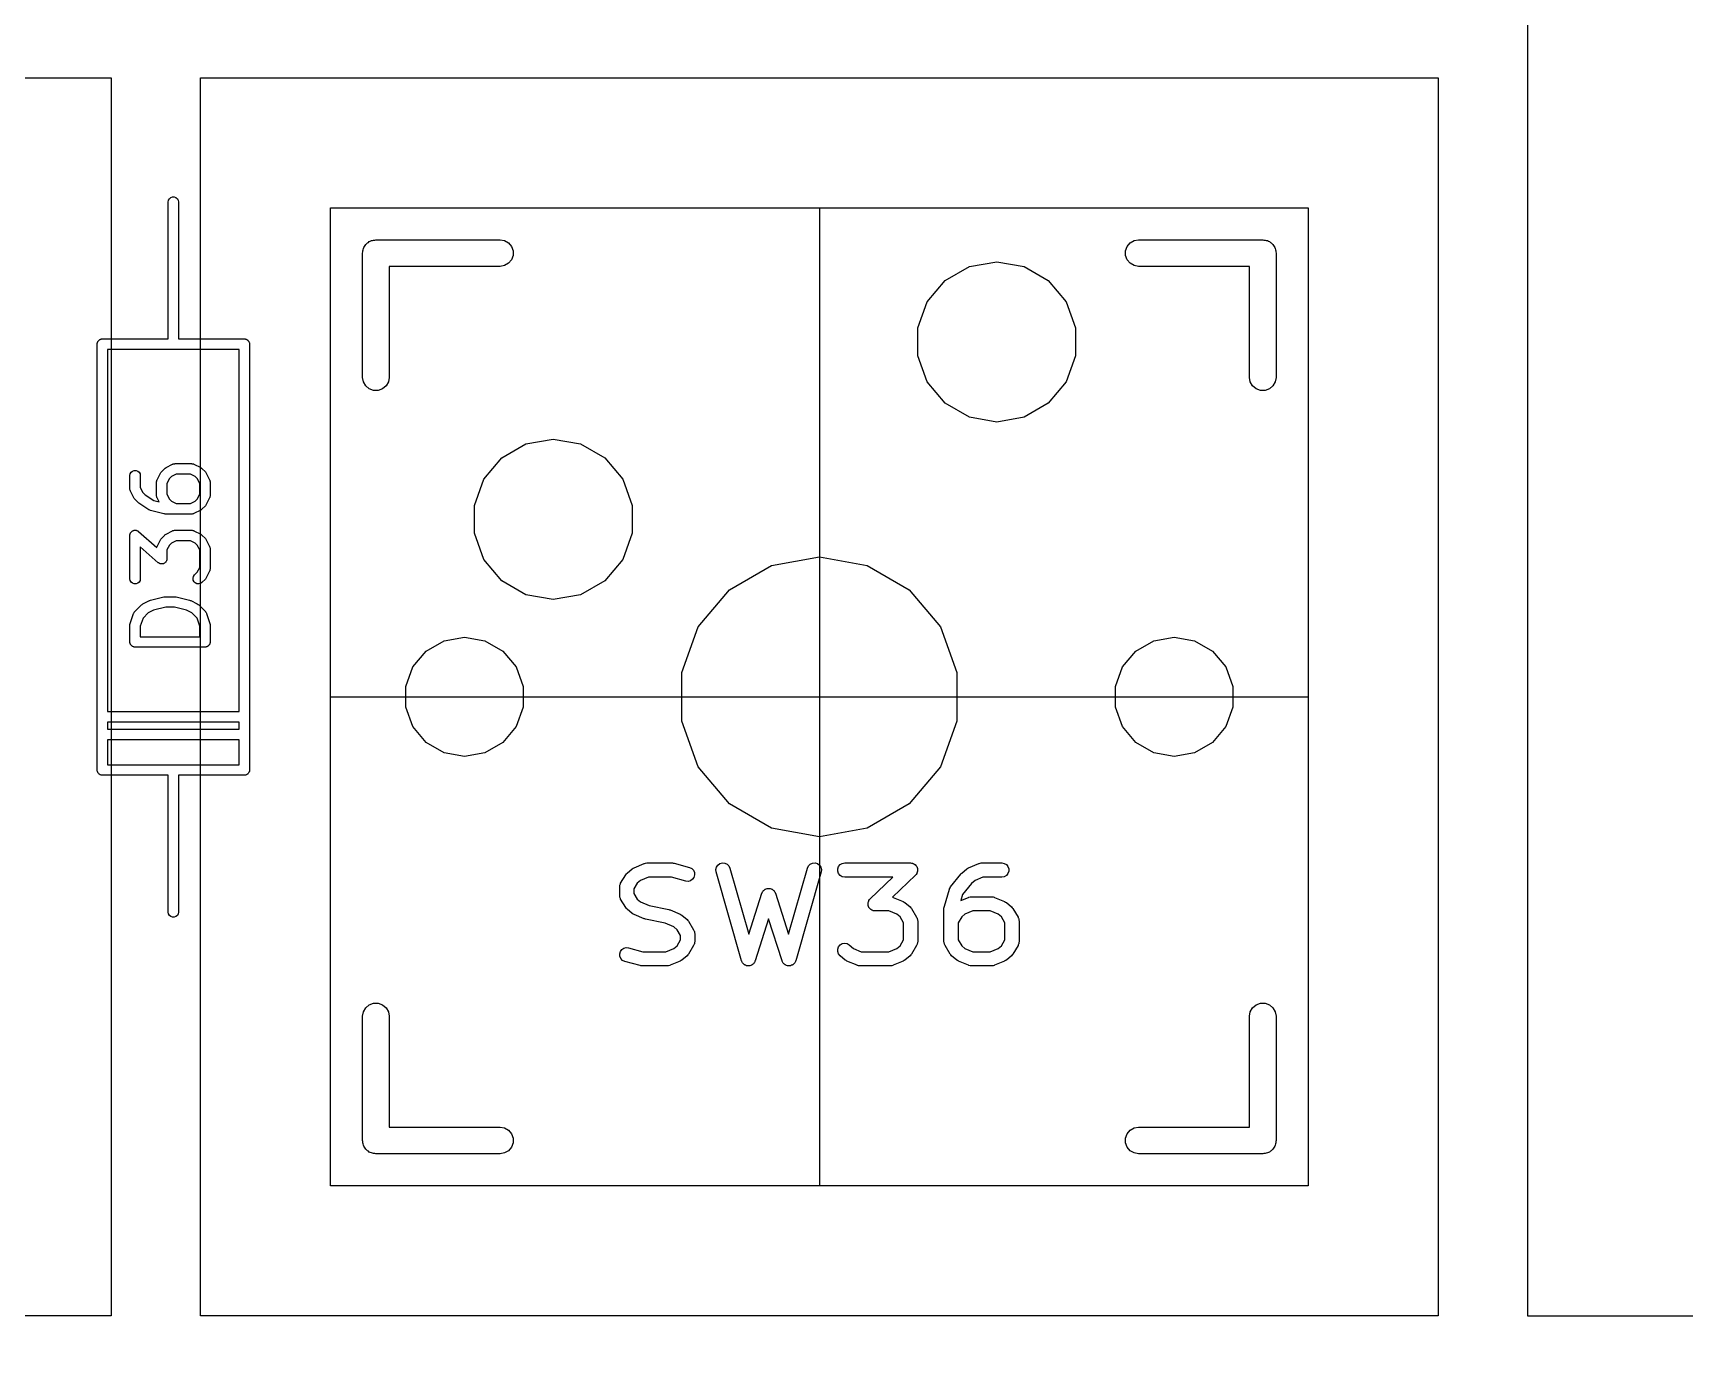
# Model space of a CAD drawing. Header units: millimetres. Extents: x 30 to 728, y -111 to 447.
# Drawn here: x 171.6 to 195.25, y 120.61 to 139.59 of the extents above; entities that cross this region are included whole.
import ezdxf

# ---------------------------------------------------------------- set-up
doc = ezdxf.new("R2010")
doc.units = ezdxf.units.MM
for name, color, linetype in [('BLACK', 7, 'Continuous'), ('プレート', 6, 'Continuous'), ('化粧板', 1, 'Continuous'), ('参照キーキャップ', 7, 'Continuous'), ('寸法', 21, 'Continuous')]:
    doc.layers.add(name, color=color, linetype=linetype)
doc.layers.add('補助線', color=4, linetype='Continuous', transparency=0.8)

# ---------------------------------------------------------------- blocks, each defined once
blk = doc.blocks.new('hhskb-F.SilkS')
at = {"layer": 'BLACK'}
for p, q in [((139.925, -90.92), (139.93, -90.8943)), ((139.925, -92.19), (139.925, -90.92)), ((139.93, -90.8943), (139.943, -90.8718)), ((139.943, -90.8718), (139.963, -90.855)), ((139.963, -90.855), (139.987, -90.8461)), ((139.987, -90.8461), (140.013, -90.8461)), ((140.013, -90.8461), (140.037, -90.855)), ((140.037, -90.855), (140.057, -90.8718)), ((140.057, -90.8718), (140.07, -90.8943)), ((140.07, -90.8943), (140.075, -90.92)), ((140.075, -90.92), (140.075, -92.19)), ((142.735, -91.5547), (142.746, -91.542)), ((142.746, -91.542), (142.754, -91.5275)), ((142.754, -91.5275), (142.767, -91.5168)), ((142.767, -91.5168), (142.778, -91.5041)), ((142.778, -91.5041), (142.792, -91.4957)), ((142.792, -91.4957), (142.805, -91.485)), ((142.805, -91.485), (142.82, -91.4793)), ((142.82, -91.4793), (142.835, -91.471)), ((142.835, -91.471), (142.851, -91.4681)), ((142.851, -91.4681), (142.867, -91.4624)), ((142.867, -91.4624), (142.884, -91.4624)), ((142.884, -91.4624), (142.9, -91.4595)), ((142.9, -91.4595), (144.678, -91.4595)), ((144.678, -91.4595), (144.743, -91.471)), ((144.743, -91.471), (144.8, -91.5041)), ((144.8, -91.5041), (144.843, -91.5547)), ((153.657, -91.5547), (153.7, -91.5041)), ((153.7, -91.5041), (153.757, -91.471)), ((153.757, -91.471), (153.822, -91.4595)), ((153.822, -91.4595), (155.6, -91.4595)), ((155.6, -91.4595), (155.616, -91.4624)), ((155.616, -91.4624), (155.633, -91.4624)), ((155.633, -91.4624), (155.649, -91.4681)), ((155.649, -91.4681), (155.665, -91.471)), ((155.665, -91.471), (155.68, -91.4793)), ((155.68, -91.4793), (155.695, -91.485)), ((155.695, -91.485), (155.708, -91.4957)), ((155.708, -91.4957), (155.722, -91.5041)), ((155.722, -91.5041), (155.733, -91.5168)), ((155.733, -91.5168), (155.746, -91.5275)), ((155.746, -91.5275), (155.754, -91.542)), ((155.754, -91.542), (155.765, -91.5547)), ((142.709, -91.65), (142.712, -91.6336)), ((142.709, -93.428), (142.709, -91.65)), ((142.712, -91.6169), (142.718, -91.6013)), ((142.712, -91.6336), (142.712, -91.6169)), ((142.718, -91.6013), (142.721, -91.5848)), ((142.721, -91.5848), (142.729, -91.5704)), ((142.729, -91.5704), (142.735, -91.5547)), ((144.843, -91.7452), (144.8, -91.7959)), ((144.843, -91.5547), (144.866, -91.6169)), ((144.866, -91.6831), (144.843, -91.7452)), ((144.866, -91.6169), (144.866, -91.6831)), ((151.398, -91.8418), (151.79, -91.7726)), ((151.79, -91.7726), (152.182, -91.8418)), ((153.634, -91.6169), (153.657, -91.5547)), ((153.634, -91.6831), (153.634, -91.6169)), ((153.657, -91.7452), (153.634, -91.6831)), ((153.7, -91.7959), (153.657, -91.7452)), ((155.765, -91.5547), (155.771, -91.5704)), ((155.771, -91.5704), (155.779, -91.5848)), ((155.779, -91.5848), (155.782, -91.6013)), ((155.782, -91.6013), (155.788, -91.6169)), ((155.788, -91.6169), (155.788, -91.6336)), ((155.788, -91.6336), (155.79, -91.65)), ((155.79, -91.65), (155.79, -93.428)), ((144.678, -91.8405), (143.09, -91.8405)), ((143.09, -91.8405), (143.09, -93.428)), ((144.743, -91.829), (144.678, -91.8405)), ((144.8, -91.7959), (144.743, -91.829)), ((151.052, -92.0411), (151.398, -91.8418)), ((152.182, -91.8418), (152.528, -92.0411)), ((153.757, -91.829), (153.7, -91.7959)), ((153.822, -91.8405), (153.757, -91.829)), ((155.409, -91.8405), (153.822, -91.8405)), ((155.409, -93.428), (155.409, -91.8405)), ((139.925, -92.877), (139.925, -92.19)), ((140.075, -92.19), (140.075, -92.877)), ((150.796, -92.3463), (151.052, -92.0411)), ((152.528, -92.0411), (152.784, -92.3463)), ((150.66, -92.7208), (150.796, -92.3463)), ((152.784, -92.3463), (152.92, -92.7208)), ((150.66, -93.1192), (150.66, -92.7208)), ((152.92, -92.7208), (152.92, -93.1192)), ((138.909, -92.952), (138.91, -92.9455)), ((138.909, -99.048), (138.909, -92.952)), ((138.91, -92.939), (138.912, -92.9328)), ((138.91, -92.9455), (138.91, -92.939)), ((138.912, -92.9328), (138.914, -92.9263)), ((138.914, -92.9263), (138.917, -92.9207)), ((138.917, -92.9207), (138.919, -92.9145)), ((138.919, -92.9145), (138.923, -92.9095)), ((138.923, -92.9095), (138.927, -92.9038)), ((138.927, -92.9038), (138.932, -92.8996)), ((138.932, -92.8996), (138.936, -92.8945)), ((138.936, -92.8945), (138.941, -92.8913)), ((138.941, -92.8913), (138.946, -92.887)), ((138.946, -92.887), (138.953, -92.8848)), ((138.953, -92.8848), (138.958, -92.8815)), ((138.958, -92.8815), (138.965, -92.8804)), ((138.965, -92.8804), (138.971, -92.8781)), ((138.971, -92.8781), (138.978, -92.8781)), ((138.978, -92.8781), (138.984, -92.877)), ((138.984, -92.877), (139.925, -92.877)), ((140.075, -92.877), (141.016, -92.877)), ((141.016, -92.877), (141.022, -92.8781)), ((141.022, -92.8781), (141.029, -92.8781)), ((141.029, -92.8781), (141.035, -92.8804)), ((141.035, -92.8804), (141.042, -92.8815)), ((141.042, -92.8815), (141.047, -92.8848)), ((141.047, -92.8848), (141.053, -92.887)), ((141.053, -92.887), (141.059, -92.8913)), ((141.059, -92.8913), (141.064, -92.8945)), ((141.064, -92.8945), (141.068, -92.8996)), ((141.068, -92.8996), (141.073, -92.9038)), ((141.073, -92.9038), (141.077, -92.9095)), ((141.077, -92.9095), (141.081, -92.9145)), ((141.081, -92.9145), (141.083, -92.9207)), ((141.083, -92.9207), (141.086, -92.9263)), ((141.086, -92.9263), (141.088, -92.9328)), ((141.088, -92.9328), (141.09, -92.939)), ((141.09, -92.939), (141.09, -92.9455)), ((141.09, -92.9455), (141.091, -92.952)), ((141.091, -92.952), (141.091, -99.048)), ((140, -93.027), (139.059, -93.027)), ((139.059, -93.027), (139.059, -98.211)), ((140.941, -93.027), (140, -93.027)), ((140.941, -98.211), (140.941, -93.027)), ((150.796, -93.4937), (150.66, -93.1192)), ((152.92, -93.1192), (152.784, -93.4937)), ((142.721, -93.4932), (142.709, -93.428)), ((143.09, -93.428), (143.079, -93.4932)), ((155.421, -93.4932), (155.409, -93.428)), ((155.79, -93.428), (155.779, -93.4932)), ((142.754, -93.5505), (142.721, -93.4932)), ((142.805, -93.593), (142.754, -93.5505)), ((142.867, -93.6156), (142.805, -93.593)), ((142.933, -93.6156), (142.867, -93.6156)), ((142.995, -93.593), (142.933, -93.6156)), ((143.046, -93.5505), (142.995, -93.593)), ((143.079, -93.4932), (143.046, -93.5505)), ((151.052, -93.7989), (150.796, -93.4937)), ((152.784, -93.4937), (152.528, -93.7989)), ((155.454, -93.5505), (155.421, -93.4932)), ((155.505, -93.593), (155.454, -93.5505)), ((155.567, -93.6156), (155.505, -93.593)), ((155.633, -93.6156), (155.567, -93.6156)), ((155.695, -93.593), (155.633, -93.6156)), ((155.746, -93.5505), (155.695, -93.593)), ((155.779, -93.4932), (155.746, -93.5505)), ((151.398, -93.9982), (151.052, -93.7989)), ((152.528, -93.7989), (152.182, -93.9982)), ((151.79, -94.0674), (151.398, -93.9982)), ((152.182, -93.9982), (151.79, -94.0674)), ((145.048, -94.3818), (145.44, -94.3126)), ((145.44, -94.3126), (145.832, -94.3818)), ((144.446, -94.8863), (144.702, -94.5811)), ((144.702, -94.5811), (145.048, -94.3818)), ((145.832, -94.3818), (146.178, -94.5811)), ((146.178, -94.5811), (146.434, -94.8863)), ((139.377, -94.8333), (139.382, -94.8077)), ((139.377, -95.0238), (139.377, -94.8333)), ((139.382, -94.8077), (139.395, -94.7851)), ((139.395, -94.7851), (139.415, -94.7684)), ((139.415, -94.7684), (139.439, -94.7595)), ((139.439, -94.7595), (139.465, -94.7595)), ((139.465, -94.7595), (139.49, -94.7684)), ((139.49, -94.7684), (139.51, -94.7851)), ((139.51, -94.7851), (139.523, -94.8077)), ((139.523, -94.8077), (139.527, -94.8333)), ((139.527, -94.8333), (139.527, -95.0061)), ((139.766, -94.895), (139.814, -94.7998)), ((139.814, -94.7998), (139.821, -94.7901)), ((139.821, -94.7901), (139.828, -94.7803)), ((139.828, -94.7803), (139.876, -94.7327)), ((139.876, -94.7327), (139.885, -94.7258)), ((139.885, -94.7258), (139.895, -94.7186)), ((139.895, -94.7186), (139.99, -94.671)), ((139.973, -94.8474), (139.943, -94.8778)), ((140.042, -94.8131), (139.973, -94.8474)), ((139.99, -94.671), (139.994, -94.6698)), ((139.994, -94.6698), (139.998, -94.6676)), ((139.998, -94.6676), (140.007, -94.6661)), ((140.007, -94.6661), (140.015, -94.6636)), ((140.015, -94.6636), (140.02, -94.6638)), ((140.02, -94.6638), (140.024, -94.6631)), ((140.024, -94.6631), (140.262, -94.6631)), ((140.244, -94.8131), (140.042, -94.8131)), ((140.313, -94.8474), (140.244, -94.8131)), ((140.262, -94.6631), (140.266, -94.6638)), ((140.266, -94.6638), (140.27, -94.6636)), ((140.27, -94.6636), (140.279, -94.6661)), ((140.279, -94.6661), (140.288, -94.6676)), ((140.288, -94.6676), (140.291, -94.6698)), ((140.291, -94.6698), (140.295, -94.671)), ((140.295, -94.671), (140.391, -94.7186)), ((140.343, -94.8778), (140.313, -94.8474)), ((140.391, -94.7186), (140.4, -94.7258)), ((140.4, -94.7258), (140.41, -94.7327)), ((140.41, -94.7327), (140.458, -94.7803)), ((140.458, -94.7803), (140.465, -94.7901)), ((140.465, -94.7901), (140.472, -94.7998)), ((140.472, -94.7998), (140.519, -94.895)), ((139.378, -95.0281), (139.377, -95.0238)), ((139.378, -95.0324), (139.378, -95.0281)), ((139.38, -95.0408), (139.378, -95.0324)), ((139.382, -95.0495), (139.38, -95.0408)), ((139.384, -95.0532), (139.382, -95.0495)), ((139.385, -95.0574), (139.384, -95.0532)), ((139.433, -95.1526), (139.385, -95.0574)), ((139.527, -95.0061), (139.562, -95.0746)), ((139.562, -95.0746), (139.595, -95.1084)), ((139.758, -94.9286), (139.759, -94.9243)), ((139.758, -95.119), (139.758, -94.9286)), ((139.759, -94.92), (139.761, -94.9116)), ((139.759, -94.9243), (139.759, -94.92)), ((139.761, -94.9116), (139.763, -94.9029)), ((139.763, -94.9029), (139.765, -94.8992)), ((139.765, -94.8992), (139.766, -94.895)), ((139.943, -94.8778), (139.908, -94.9463)), ((139.908, -94.9463), (139.908, -95.1013)), ((140.377, -94.9463), (140.343, -94.8778)), ((140.377, -95.1013), (140.377, -94.9463)), ((140.519, -94.895), (140.521, -94.8992)), ((140.521, -94.8992), (140.523, -94.9029)), ((140.523, -94.9029), (140.524, -94.9116)), ((140.524, -94.9116), (140.527, -94.92)), ((140.527, -94.92), (140.527, -94.9243)), ((140.527, -94.9243), (140.527, -94.9286)), ((140.527, -94.9286), (140.527, -95.119)), ((144.31, -95.2608), (144.446, -94.8863)), ((146.434, -94.8863), (146.57, -95.2608)), ((139.44, -95.1622), (139.433, -95.1526)), ((139.447, -95.1721), (139.44, -95.1622)), ((139.495, -95.2197), (139.447, -95.1721)), ((139.501, -95.224), (139.495, -95.2197)), ((139.506, -95.2291), (139.501, -95.224)), ((139.649, -95.3243), (139.506, -95.2291)), ((139.595, -95.1084), (139.721, -95.1923)), ((139.661, -95.3295), (139.649, -95.3243)), ((139.721, -95.1923), (139.795, -95.2108)), ((139.759, -95.1233), (139.758, -95.119)), ((139.759, -95.1276), (139.759, -95.1233)), ((139.761, -95.136), (139.759, -95.1276)), ((139.763, -95.1447), (139.761, -95.136)), ((139.765, -95.1484), (139.763, -95.1447)), ((139.766, -95.1526), (139.765, -95.1484)), ((139.795, -95.2108), (139.766, -95.1526)), ((139.908, -95.1013), (139.943, -95.1699)), ((139.943, -95.1699), (139.973, -95.2003)), ((139.973, -95.2003), (140.042, -95.2345)), ((140.042, -95.2345), (140.244, -95.2345)), ((140.244, -95.2345), (140.313, -95.2003)), ((140.313, -95.2003), (140.343, -95.1699)), ((140.343, -95.1699), (140.377, -95.1013)), ((140.4, -95.3218), (140.391, -95.329)), ((140.41, -95.3149), (140.4, -95.3218)), ((140.458, -95.2673), (140.41, -95.3149)), ((140.465, -95.2575), (140.458, -95.2673)), ((140.472, -95.2478), (140.465, -95.2575)), ((140.519, -95.1526), (140.472, -95.2478)), ((140.521, -95.1484), (140.519, -95.1526)), ((140.523, -95.1447), (140.521, -95.1484)), ((140.524, -95.136), (140.523, -95.1447)), ((140.527, -95.1276), (140.524, -95.136)), ((140.527, -95.119), (140.527, -95.1233)), ((140.527, -95.1233), (140.527, -95.1276)), ((144.31, -95.6592), (144.31, -95.2608)), ((146.57, -95.2608), (146.57, -95.6592)), ((139.672, -95.3347), (139.661, -95.3295)), ((139.863, -95.3823), (139.672, -95.3347)), ((139.872, -95.3829), (139.863, -95.3823)), ((139.881, -95.3845), (139.872, -95.3829)), ((140.262, -95.3845), (139.881, -95.3845)), ((140.266, -95.3838), (140.262, -95.3845)), ((140.27, -95.384), (140.266, -95.3838)), ((140.279, -95.3815), (140.27, -95.384)), ((140.288, -95.38), (140.279, -95.3815)), ((140.291, -95.3778), (140.288, -95.38)), ((140.295, -95.3766), (140.291, -95.3778)), ((140.391, -95.329), (140.295, -95.3766)), ((139.377, -95.6905), (139.379, -95.6833)), ((139.377, -96.3095), (139.377, -95.6905)), ((139.379, -95.6759), (139.381, -95.6705)), ((139.379, -95.6833), (139.379, -95.6759)), ((139.381, -95.6705), (139.382, -95.6648)), ((139.382, -95.6648), (139.386, -95.6585)), ((139.386, -95.6585), (139.388, -95.6516)), ((139.388, -95.6516), (139.392, -95.6473)), ((139.392, -95.6473), (139.395, -95.6423)), ((139.395, -95.6423), (139.401, -95.6376)), ((139.401, -95.6376), (139.405, -95.632)), ((139.405, -95.632), (139.41, -95.6292)), ((139.41, -95.6292), (139.415, -95.6255)), ((139.415, -95.6255), (139.422, -95.623)), ((139.422, -95.623), (139.428, -95.6195)), ((139.428, -95.6195), (139.434, -95.6186)), ((139.434, -95.6186), (139.439, -95.6166)), ((139.439, -95.6166), (139.447, -95.6166)), ((139.447, -95.6166), (139.454, -95.6155)), ((139.454, -95.6155), (139.46, -95.6166)), ((139.46, -95.6166), (139.465, -95.6166)), ((139.465, -95.6166), (139.472, -95.6191)), ((139.472, -95.6191), (139.479, -95.6205)), ((139.479, -95.6205), (139.484, -95.6235)), ((139.484, -95.6235), (139.49, -95.6255)), ((139.49, -95.6255), (139.495, -95.6302)), ((139.495, -95.6302), (139.502, -95.634)), ((139.502, -95.634), (139.762, -95.8615)), ((139.766, -95.8474), (139.814, -95.7522)), ((139.814, -95.7522), (139.821, -95.7425)), ((139.821, -95.7425), (139.828, -95.7327)), ((139.828, -95.7327), (139.876, -95.6851)), ((139.876, -95.6851), (139.885, -95.6782)), ((139.885, -95.6782), (139.895, -95.671)), ((139.895, -95.671), (139.99, -95.6234)), ((139.973, -95.7997), (139.943, -95.8301)), ((140.042, -95.7655), (139.973, -95.7997)), ((139.99, -95.6234), (139.994, -95.6222)), ((139.994, -95.6222), (139.998, -95.62)), ((139.998, -95.62), (140.007, -95.6185)), ((140.007, -95.6185), (140.015, -95.616)), ((140.015, -95.616), (140.02, -95.6162)), ((140.02, -95.6162), (140.024, -95.6155)), ((140.024, -95.6155), (140.262, -95.6155)), ((140.244, -95.7655), (140.042, -95.7655)), ((140.313, -95.7997), (140.244, -95.7655)), ((140.262, -95.6155), (140.266, -95.6162)), ((140.266, -95.6162), (140.27, -95.616)), ((140.27, -95.616), (140.279, -95.6185)), ((140.279, -95.6185), (140.288, -95.62)), ((140.288, -95.62), (140.291, -95.6222)), ((140.291, -95.6222), (140.295, -95.6234)), ((140.295, -95.6234), (140.391, -95.671)), ((140.343, -95.8301), (140.313, -95.7997)), ((140.391, -95.671), (140.4, -95.6782)), ((140.4, -95.6782), (140.41, -95.6851)), ((140.41, -95.6851), (140.458, -95.7327)), ((140.458, -95.7327), (140.465, -95.7425)), ((140.465, -95.7425), (140.472, -95.7522)), ((140.472, -95.7522), (140.519, -95.8474)), ((144.446, -96.0337), (144.31, -95.6592)), ((146.57, -95.6592), (146.434, -96.0337)), ((139.784, -96.0803), (139.527, -95.8558)), ((139.527, -95.8558), (139.527, -96.3095)), ((139.762, -95.8615), (139.763, -95.8553)), ((139.763, -95.8553), (139.765, -95.8516)), ((139.765, -95.8516), (139.766, -95.8474)), ((139.908, -96.0238), (139.907, -96.031)), ((139.907, -96.031), (139.907, -96.0384)), ((139.943, -95.8301), (139.908, -95.8987)), ((139.908, -95.8987), (139.908, -96.0238)), ((140.377, -95.8987), (140.343, -95.8301)), ((140.377, -96.149), (140.377, -95.8987)), ((140.519, -95.8474), (140.521, -95.8516)), ((140.521, -95.8516), (140.523, -95.8553)), ((140.523, -95.8553), (140.524, -95.864)), ((140.524, -95.864), (140.527, -95.8724)), ((140.527, -95.8724), (140.527, -95.8767)), ((140.527, -95.8767), (140.527, -95.881)), ((140.527, -95.881), (140.527, -96.1667)), ((144.702, -96.3389), (144.446, -96.0337)), ((146.434, -96.0337), (146.178, -96.3389)), ((148.565, -96.1192), (149.25, -95.9985)), ((149.25, -95.9985), (149.935, -96.1192)), ((139.79, -96.084), (139.784, -96.0803)), ((139.796, -96.0888), (139.79, -96.084)), ((139.801, -96.0907), (139.796, -96.0888)), ((139.806, -96.0937), (139.801, -96.0907)), ((139.813, -96.0952), (139.806, -96.0937)), ((139.82, -96.0977), (139.813, -96.0952)), ((139.826, -96.0977), (139.82, -96.0977)), ((139.832, -96.0988), (139.826, -96.0977)), ((139.839, -96.0977), (139.832, -96.0988)), ((139.846, -96.0977), (139.839, -96.0977)), ((139.852, -96.0957), (139.846, -96.0977)), ((139.858, -96.0948), (139.852, -96.0957)), ((139.864, -96.0913), (139.858, -96.0948)), ((139.871, -96.0888), (139.864, -96.0913)), ((139.875, -96.085), (139.871, -96.0888)), ((139.88, -96.0823), (139.875, -96.085)), ((139.885, -96.0767), (139.88, -96.0823)), ((139.891, -96.072), (139.885, -96.0767)), ((139.894, -96.067), (139.891, -96.072)), ((139.897, -96.0626), (139.894, -96.067)), ((139.9, -96.0558), (139.897, -96.0626)), ((139.904, -96.0495), (139.9, -96.0558)), ((139.905, -96.0438), (139.904, -96.0495)), ((139.907, -96.0384), (139.905, -96.0438)), ((140.289, -96.2778), (140.304, -96.2565)), ((140.304, -96.2565), (140.343, -96.2175)), ((140.343, -96.2175), (140.377, -96.149)), ((140.519, -96.2002), (140.472, -96.2954)), ((140.521, -96.1961), (140.519, -96.2002)), ((140.523, -96.1923), (140.521, -96.1961)), ((140.524, -96.1837), (140.523, -96.1923)), ((140.527, -96.1752), (140.524, -96.1837)), ((140.527, -96.1667), (140.527, -96.1709)), ((140.527, -96.1709), (140.527, -96.1752)), ((147.963, -96.4667), (148.565, -96.1192)), ((149.935, -96.1192), (150.537, -96.4667)), ((139.382, -96.3352), (139.377, -96.3095)), ((139.395, -96.3577), (139.382, -96.3352)), ((139.415, -96.3745), (139.395, -96.3577)), ((139.439, -96.3834), (139.415, -96.3745)), ((139.465, -96.3834), (139.439, -96.3834)), ((139.49, -96.3745), (139.465, -96.3834)), ((139.51, -96.3577), (139.49, -96.3745)), ((139.523, -96.3352), (139.51, -96.3577)), ((139.527, -96.3095), (139.523, -96.3352)), ((140.282, -96.303), (140.289, -96.2778)), ((140.285, -96.3289), (140.282, -96.303)), ((140.296, -96.3525), (140.285, -96.3289)), ((140.314, -96.371), (140.296, -96.3525)), ((140.338, -96.382), (140.314, -96.371)), ((140.364, -96.3842), (140.338, -96.382)), ((140.389, -96.3775), (140.364, -96.3842)), ((140.41, -96.3626), (140.389, -96.3775)), ((140.458, -96.3149), (140.41, -96.3626)), ((140.465, -96.3051), (140.458, -96.3149)), ((140.472, -96.2954), (140.465, -96.3051)), ((145.048, -96.5382), (144.702, -96.3389)), ((146.178, -96.3389), (145.832, -96.5382)), ((147.517, -96.9992), (147.963, -96.4667)), ((150.537, -96.4667), (150.983, -96.9992)), ((139.447, -96.7803), (139.542, -96.6851)), ((139.542, -96.6851), (139.552, -96.6782)), ((139.552, -96.6782), (139.562, -96.671)), ((139.562, -96.671), (139.657, -96.6234)), ((139.657, -96.6234), (139.665, -96.6211)), ((139.665, -96.6211), (139.672, -96.6177)), ((139.672, -96.6177), (139.863, -96.5701)), ((139.89, -96.7179), (139.717, -96.7612)), ((139.863, -96.5701), (139.872, -96.5694)), ((139.872, -96.5694), (139.881, -96.5679)), ((139.881, -96.5679), (140.024, -96.5679)), ((140.015, -96.7179), (139.89, -96.7179)), ((140.188, -96.7612), (140.015, -96.7179)), ((140.024, -96.5679), (140.033, -96.5694)), ((140.033, -96.5694), (140.042, -96.5701)), ((140.042, -96.5701), (140.232, -96.6177)), ((140.232, -96.6177), (140.24, -96.6211)), ((140.24, -96.6211), (140.248, -96.6234)), ((140.248, -96.6234), (140.343, -96.671)), ((140.343, -96.671), (140.353, -96.6782)), ((140.353, -96.6782), (140.363, -96.6851)), ((140.363, -96.6851), (140.458, -96.7803)), ((145.44, -96.6074), (145.048, -96.5382)), ((145.832, -96.5382), (145.44, -96.6074)), ((139.377, -96.9762), (139.379, -96.9643)), ((139.377, -97.2143), (139.377, -96.9762)), ((139.379, -96.9643), (139.381, -96.9525)), ((139.381, -96.9525), (139.429, -96.8096)), ((139.429, -96.8096), (139.431, -96.8058)), ((139.431, -96.8058), (139.432, -96.8016)), ((139.432, -96.8016), (139.437, -96.7944)), ((139.437, -96.7944), (139.441, -96.7867)), ((139.441, -96.7867), (139.444, -96.7838)), ((139.444, -96.7838), (139.447, -96.7803)), ((139.566, -96.8738), (139.527, -96.9884)), ((139.64, -96.7997), (139.566, -96.8738)), ((139.717, -96.7612), (139.64, -96.7997)), ((140.265, -96.7997), (140.188, -96.7612)), ((140.339, -96.8738), (140.265, -96.7997)), ((140.377, -96.9884), (140.339, -96.8738)), ((140.458, -96.7803), (140.46, -96.7838)), ((140.46, -96.7838), (140.464, -96.7867)), ((140.464, -96.7867), (140.468, -96.7944)), ((140.468, -96.7944), (140.473, -96.8016)), ((140.473, -96.8016), (140.474, -96.8058)), ((140.474, -96.8058), (140.476, -96.8096)), ((140.476, -96.8096), (140.524, -96.9525)), ((140.524, -96.9525), (140.525, -96.9643)), ((140.525, -96.9643), (140.527, -96.9762)), ((140.527, -96.9762), (140.527, -97.2143)), ((139.379, -97.2207), (139.377, -97.2143)), ((139.527, -96.9884), (139.527, -97.1393)), ((139.527, -97.1393), (140.377, -97.1393)), ((140.377, -97.1393), (140.377, -96.9884)), ((140.527, -97.2143), (140.526, -97.2207)), ((143.621, -97.3457), (143.878, -97.1974)), ((143.878, -97.1974), (144.17, -97.1458)), ((144.17, -97.1458), (144.462, -97.1974)), ((144.462, -97.1974), (144.719, -97.3457)), ((147.279, -97.6524), (147.517, -96.9992)), ((150.983, -96.9992), (151.221, -97.6524)), ((153.781, -97.3457), (154.038, -97.1974)), ((154.038, -97.1974), (154.33, -97.1458)), ((154.33, -97.1458), (154.622, -97.1974)), ((154.622, -97.1974), (154.879, -97.3457)), ((139.379, -97.2273), (139.379, -97.2207)), ((139.381, -97.2335), (139.379, -97.2273)), ((139.382, -97.2399), (139.381, -97.2335)), ((139.385, -97.2456), (139.382, -97.2399)), ((139.387, -97.2518), (139.385, -97.2456)), ((139.392, -97.2568), (139.387, -97.2518)), ((139.395, -97.2625), (139.392, -97.2568)), ((139.4, -97.2667), (139.395, -97.2625)), ((139.404, -97.2717), (139.4, -97.2667)), ((139.41, -97.275), (139.404, -97.2717)), ((139.415, -97.2792), (139.41, -97.275)), ((139.421, -97.2815), (139.415, -97.2792)), ((139.427, -97.2848), (139.421, -97.2815)), ((139.433, -97.2859), (139.427, -97.2848)), ((139.439, -97.2881), (139.433, -97.2859)), ((139.446, -97.2881), (139.439, -97.2881)), ((139.452, -97.2893), (139.446, -97.2881)), ((140.452, -97.2893), (139.452, -97.2893)), ((140.459, -97.2881), (140.452, -97.2893)), ((140.465, -97.2881), (140.459, -97.2881)), ((140.472, -97.2859), (140.465, -97.2881)), ((140.478, -97.2848), (140.472, -97.2859)), ((140.484, -97.2815), (140.478, -97.2848)), ((140.49, -97.2792), (140.484, -97.2815)), ((140.495, -97.275), (140.49, -97.2792)), ((140.501, -97.2717), (140.495, -97.275)), ((140.505, -97.2667), (140.501, -97.2717)), ((140.51, -97.2625), (140.505, -97.2667)), ((140.513, -97.2568), (140.51, -97.2625)), ((140.517, -97.2518), (140.513, -97.2568)), ((140.52, -97.2456), (140.517, -97.2518)), ((140.523, -97.2399), (140.52, -97.2456)), ((140.524, -97.2335), (140.523, -97.2399)), ((140.526, -97.2273), (140.524, -97.2335)), ((140.526, -97.2207), (140.526, -97.2273)), ((143.43, -97.5729), (143.621, -97.3457)), ((144.719, -97.3457), (144.91, -97.5729)), ((153.59, -97.5729), (153.781, -97.3457)), ((154.879, -97.3457), (155.07, -97.5729)), ((143.329, -97.8517), (143.43, -97.5729)), ((144.91, -97.5729), (145.011, -97.8517)), ((147.279, -98.3476), (147.279, -97.6524)), ((151.221, -97.6524), (151.221, -98.3476)), ((153.489, -97.8517), (153.59, -97.5729)), ((155.07, -97.5729), (155.171, -97.8517)), ((143.329, -98.1483), (143.329, -97.8517)), ((145.011, -97.8517), (145.011, -98.1483)), ((153.489, -98.1483), (153.489, -97.8517)), ((155.171, -97.8517), (155.171, -98.1483)), ((143.43, -98.4271), (143.329, -98.1483)), ((145.011, -98.1483), (144.91, -98.4271)), ((153.59, -98.4271), (153.489, -98.1483)), ((155.171, -98.1483), (155.07, -98.4271)), ((139.059, -98.211), (140.941, -98.211)), ((139.059, -98.361), (139.059, -98.465)), ((140.941, -98.361), (139.059, -98.361)), ((140.941, -98.465), (140.941, -98.361)), ((147.517, -99.0008), (147.279, -98.3476)), ((151.221, -98.3476), (150.983, -99.0008)), ((139.059, -98.465), (140.941, -98.465)), ((140.941, -98.615), (139.059, -98.615)), ((139.059, -98.615), (139.059, -98.973)), ((140.941, -98.973), (140.941, -98.615)), ((143.621, -98.6543), (143.43, -98.4271)), ((144.91, -98.4271), (144.719, -98.6543)), ((153.781, -98.6543), (153.59, -98.4271)), ((155.07, -98.4271), (154.879, -98.6543)), ((143.878, -98.8026), (143.621, -98.6543)), ((144.17, -98.8541), (143.878, -98.8026)), ((144.462, -98.8026), (144.17, -98.8541)), ((144.719, -98.6543), (144.462, -98.8026)), ((154.038, -98.8026), (153.781, -98.6543)), ((154.33, -98.8541), (154.038, -98.8026)), ((154.622, -98.8026), (154.33, -98.8541)), ((154.879, -98.6543), (154.622, -98.8026)), ((138.91, -99.0545), (138.909, -99.048)), ((138.91, -99.061), (138.91, -99.0545)), ((138.912, -99.0672), (138.91, -99.061)), ((138.914, -99.0737), (138.912, -99.0672)), ((138.917, -99.0793), (138.914, -99.0737)), ((138.919, -99.0855), (138.917, -99.0793)), ((138.923, -99.0905), (138.919, -99.0855)), ((138.927, -99.0962), (138.923, -99.0905)), ((138.932, -99.1004), (138.927, -99.0962)), ((138.936, -99.1055), (138.932, -99.1004)), ((138.941, -99.1087), (138.936, -99.1055)), ((138.946, -99.113), (138.941, -99.1087)), ((139.059, -98.973), (140, -98.973)), ((140, -98.973), (140.941, -98.973)), ((141.059, -99.1087), (141.053, -99.113)), ((141.064, -99.1055), (141.059, -99.1087)), ((141.068, -99.1004), (141.064, -99.1055)), ((141.073, -99.0962), (141.068, -99.1004)), ((141.077, -99.0905), (141.073, -99.0962)), ((141.081, -99.0855), (141.077, -99.0905)), ((141.083, -99.0793), (141.081, -99.0855)), ((141.086, -99.0737), (141.083, -99.0793)), ((141.088, -99.0672), (141.086, -99.0737)), ((141.09, -99.061), (141.088, -99.0672)), ((141.091, -99.048), (141.09, -99.0545)), ((141.09, -99.0545), (141.09, -99.061)), ((147.963, -99.5332), (147.517, -99.0008)), ((150.983, -99.0008), (150.537, -99.5332)), ((138.953, -99.1152), (138.946, -99.113)), ((138.958, -99.1185), (138.953, -99.1152)), ((138.965, -99.1196), (138.958, -99.1185)), ((138.971, -99.1219), (138.965, -99.1196)), ((138.978, -99.1219), (138.971, -99.1219)), ((138.984, -99.123), (138.978, -99.1219)), ((139.925, -99.123), (138.984, -99.123)), ((139.925, -99.81), (139.925, -99.123)), ((141.016, -99.123), (140.075, -99.123)), ((140.075, -99.123), (140.075, -99.81)), ((141.022, -99.1219), (141.016, -99.123)), ((141.029, -99.1219), (141.022, -99.1219)), ((141.035, -99.1196), (141.029, -99.1219)), ((141.042, -99.1185), (141.035, -99.1196)), ((141.047, -99.1152), (141.042, -99.1185)), ((141.053, -99.113), (141.047, -99.1152)), ((148.565, -99.8808), (147.963, -99.5332)), ((150.537, -99.5332), (149.935, -99.8808)), ((139.925, -101.08), (139.925, -99.81)), ((140.075, -99.81), (140.075, -101.08)), ((149.25, -100.002), (148.565, -99.8808)), ((149.935, -99.8808), (149.25, -100.002)), ((146.489, -100.535), (146.5, -100.522)), ((146.5, -100.522), (146.572, -100.462)), ((146.572, -100.462), (146.586, -100.454)), ((146.586, -100.454), (146.598, -100.446)), ((146.598, -100.446), (146.743, -100.386)), ((146.743, -100.386), (146.746, -100.385)), ((146.746, -100.385), (146.748, -100.384)), ((146.748, -100.384), (146.763, -100.381)), ((146.763, -100.381), (146.778, -100.378)), ((146.778, -100.378), (146.78, -100.378)), ((146.78, -100.378), (146.783, -100.378)), ((146.783, -100.378), (147.145, -100.378)), ((147.145, -100.378), (147.159, -100.38)), ((147.159, -100.38), (147.173, -100.382)), ((147.173, -100.382), (147.39, -100.442)), ((147.39, -100.442), (147.422, -100.457)), ((147.422, -100.457), (147.447, -100.482)), ((147.447, -100.482), (147.462, -100.515)), ((147.462, -100.515), (147.464, -100.55)), ((147.77, -100.472), (147.778, -100.438)), ((147.773, -100.507), (147.77, -100.472)), ((148.136, -101.777), (147.773, -100.507)), ((147.778, -100.438), (147.798, -100.409)), ((147.798, -100.409), (147.827, -100.388)), ((147.827, -100.388), (147.861, -100.378)), ((147.861, -100.378), (147.896, -100.381)), ((147.896, -100.381), (147.928, -100.395)), ((147.928, -100.395), (147.953, -100.42)), ((147.953, -100.42), (147.969, -100.452)), ((147.969, -100.452), (148.24, -101.399)), ((148.809, -101.399), (149.08, -100.452)), ((149.275, -100.507), (148.912, -101.777)), ((149.08, -100.452), (149.095, -100.42)), ((149.095, -100.42), (149.121, -100.395)), ((149.121, -100.395), (149.153, -100.381)), ((149.153, -100.381), (149.188, -100.378)), ((149.188, -100.378), (149.222, -100.388)), ((149.222, -100.388), (149.25, -100.409)), ((149.25, -100.409), (149.27, -100.438)), ((149.27, -100.438), (149.279, -100.472)), ((149.279, -100.472), (149.275, -100.507)), ((149.513, -100.462), (149.525, -100.429)), ((149.513, -100.497), (149.513, -100.462)), ((149.525, -100.53), (149.513, -100.497)), ((149.525, -100.429), (149.548, -100.402)), ((149.548, -100.557), (149.525, -100.53)), ((149.548, -100.402), (149.578, -100.384)), ((149.578, -100.384), (149.613, -100.378)), ((149.613, -100.378), (150.556, -100.378)), ((150.556, -100.378), (150.571, -100.38)), ((150.571, -100.38), (150.585, -100.382)), ((150.585, -100.382), (150.588, -100.383)), ((150.588, -100.383), (150.591, -100.384)), ((150.591, -100.384), (150.604, -100.391)), ((150.604, -100.391), (150.617, -100.398)), ((150.617, -100.398), (150.619, -100.4)), ((150.619, -100.4), (150.622, -100.402)), ((150.622, -100.402), (150.631, -100.413)), ((150.631, -100.413), (150.641, -100.423)), ((150.644, -100.53), (150.635, -100.541)), ((150.641, -100.423), (150.642, -100.426)), ((150.642, -100.426), (150.644, -100.429)), ((150.644, -100.429), (150.649, -100.442)), ((150.645, -100.527), (150.644, -100.53)), ((150.647, -100.525), (150.645, -100.527)), ((150.651, -100.511), (150.647, -100.525)), ((150.649, -100.442), (150.655, -100.456)), ((150.656, -100.497), (150.651, -100.511)), ((150.655, -100.456), (150.655, -100.459)), ((150.655, -100.459), (150.656, -100.462)), ((150.656, -100.462), (150.656, -100.476)), ((150.656, -100.476), (150.657, -100.491)), ((150.657, -100.491), (150.656, -100.494)), ((150.656, -100.494), (150.656, -100.497)), ((151.275, -100.537), (151.283, -100.53)), ((151.283, -100.53), (151.29, -100.522)), ((151.29, -100.522), (151.362, -100.462)), ((151.362, -100.462), (151.375, -100.454)), ((151.375, -100.454), (151.388, -100.446)), ((151.388, -100.446), (151.533, -100.386)), ((151.533, -100.386), (151.536, -100.385)), ((151.536, -100.385), (151.538, -100.384)), ((151.538, -100.384), (151.553, -100.381)), ((151.553, -100.381), (151.568, -100.378)), ((151.568, -100.378), (151.57, -100.378)), ((151.57, -100.378), (151.572, -100.378)), ((151.572, -100.378), (151.863, -100.378)), ((151.863, -100.378), (151.897, -100.384)), ((151.897, -100.384), (151.928, -100.402)), ((151.928, -100.402), (151.951, -100.429)), ((151.951, -100.53), (151.928, -100.557)), ((151.951, -100.429), (151.963, -100.462)), ((151.963, -100.497), (151.951, -100.53)), ((151.963, -100.462), (151.963, -100.497)), ((146.391, -100.721), (146.392, -100.712)), ((146.391, -100.842), (146.391, -100.721)), ((146.392, -100.712), (146.393, -100.702)), ((146.393, -100.702), (146.395, -100.695)), ((146.395, -100.695), (146.397, -100.687)), ((146.397, -100.687), (146.402, -100.678)), ((146.402, -100.678), (146.405, -100.669)), ((146.405, -100.669), (146.478, -100.548)), ((146.478, -100.548), (146.489, -100.535)), ((146.643, -100.668), (146.594, -100.75)), ((146.594, -100.75), (146.594, -100.814)), ((146.691, -100.628), (146.643, -100.668)), ((146.803, -100.581), (146.691, -100.628)), ((147.132, -100.581), (146.803, -100.581)), ((147.336, -100.638), (147.132, -100.581)), ((147.371, -100.641), (147.336, -100.638)), ((147.405, -100.632), (147.371, -100.641)), ((147.434, -100.612), (147.405, -100.632)), ((147.455, -100.584), (147.434, -100.612)), ((147.464, -100.55), (147.455, -100.584)), ((148.449, -100.774), (148.46, -100.766)), ((148.46, -100.766), (148.47, -100.756)), ((148.47, -100.756), (148.474, -100.755)), ((148.474, -100.755), (148.477, -100.752)), ((148.477, -100.752), (148.49, -100.748)), ((148.49, -100.748), (148.503, -100.743)), ((148.503, -100.743), (148.507, -100.743)), ((148.507, -100.743), (148.511, -100.742)), ((148.511, -100.742), (148.524, -100.742)), ((148.524, -100.742), (148.538, -100.742)), ((148.538, -100.742), (148.542, -100.743)), ((148.542, -100.743), (148.546, -100.743)), ((148.546, -100.743), (148.559, -100.748)), ((148.559, -100.748), (148.572, -100.752)), ((148.572, -100.752), (148.575, -100.755)), ((148.575, -100.755), (148.579, -100.756)), ((148.579, -100.756), (148.589, -100.766)), ((148.589, -100.766), (148.599, -100.774)), ((149.578, -100.575), (149.548, -100.557)), ((149.613, -100.581), (149.578, -100.575)), ((150.302, -100.581), (149.613, -100.581)), ((149.978, -100.89), (150.302, -100.581)), ((150.626, -100.553), (150.297, -100.867)), ((150.635, -100.541), (150.626, -100.553)), ((151.04, -100.995), (151.112, -100.753)), ((151.112, -100.753), (151.113, -100.751)), ((151.113, -100.749), (151.121, -100.735)), ((151.113, -100.751), (151.113, -100.749)), ((151.121, -100.735), (151.128, -100.721)), ((151.128, -100.721), (151.129, -100.72)), ((151.129, -100.72), (151.13, -100.718)), ((151.13, -100.718), (151.275, -100.537)), ((151.427, -100.672), (151.301, -100.83)), ((151.48, -100.628), (151.427, -100.672)), ((151.593, -100.581), (151.48, -100.628)), ((151.863, -100.581), (151.593, -100.581)), ((151.897, -100.575), (151.863, -100.581)), ((151.928, -100.557), (151.897, -100.575)), ((146.392, -100.852), (146.391, -100.842)), ((146.393, -100.862), (146.392, -100.852)), ((146.395, -100.869), (146.393, -100.862)), ((146.397, -100.877), (146.395, -100.869)), ((146.402, -100.886), (146.397, -100.877)), ((146.405, -100.895), (146.402, -100.886)), ((146.478, -101.016), (146.405, -100.895)), ((146.594, -100.814), (146.643, -100.896)), ((146.643, -100.896), (146.691, -100.936)), ((146.691, -100.936), (146.813, -100.987)), ((146.813, -100.987), (147.094, -101.045)), ((148.24, -101.399), (148.428, -100.811)), ((148.428, -100.811), (148.429, -100.808)), ((148.429, -100.808), (148.43, -100.804)), ((148.43, -100.804), (148.438, -100.792)), ((148.438, -100.792), (148.444, -100.78)), ((148.444, -100.78), (148.447, -100.777)), ((148.447, -100.777), (148.449, -100.774)), ((148.599, -100.774), (148.602, -100.777)), ((148.602, -100.777), (148.605, -100.78)), ((148.605, -100.78), (148.611, -100.792)), ((148.611, -100.792), (148.618, -100.804)), ((148.618, -100.804), (148.619, -100.808)), ((148.619, -100.808), (148.621, -100.811)), ((148.621, -100.811), (148.809, -101.399)), ((149.947, -100.952), (149.948, -100.949)), ((149.948, -100.966), (149.947, -100.952)), ((149.948, -100.946), (149.953, -100.932)), ((149.948, -100.949), (149.948, -100.946)), ((149.948, -100.981), (149.948, -100.966)), ((149.949, -100.984), (149.948, -100.981)), ((149.95, -100.987), (149.949, -100.984)), ((149.955, -101.001), (149.95, -100.987)), ((149.953, -100.932), (149.957, -100.918)), ((149.96, -101.014), (149.955, -101.001)), ((149.957, -100.918), (149.959, -100.916)), ((149.959, -100.916), (149.96, -100.913)), ((149.96, -100.913), (149.97, -100.901)), ((149.97, -100.901), (149.978, -100.89)), ((150.297, -100.867), (150.301, -100.868)), ((150.301, -100.868), (150.303, -100.869)), ((150.303, -100.869), (150.305, -100.87)), ((150.305, -100.87), (150.45, -100.93)), ((150.45, -100.93), (150.463, -100.938)), ((150.463, -100.938), (150.476, -100.946)), ((150.476, -100.946), (150.549, -101.006)), ((151.038, -101.009), (151.04, -100.995)), ((151.301, -100.83), (151.275, -100.917)), ((151.275, -100.917), (151.388, -100.87)), ((151.388, -100.87), (151.39, -100.869)), ((151.39, -100.869), (151.392, -100.868)), ((151.392, -100.868), (151.408, -100.865)), ((151.408, -100.865), (151.422, -100.862)), ((151.422, -100.862), (151.425, -100.862)), ((151.425, -100.862), (151.427, -100.862)), ((151.427, -100.862), (151.717, -100.862)), ((151.717, -100.862), (151.72, -100.862)), ((151.72, -100.862), (151.722, -100.862)), ((151.722, -100.862), (151.737, -100.865)), ((151.737, -100.865), (151.752, -100.868)), ((151.752, -100.868), (151.754, -100.869)), ((151.754, -100.869), (151.757, -100.87)), ((151.757, -100.87), (151.902, -100.93)), ((151.902, -100.93), (151.914, -100.938)), ((151.914, -100.938), (151.928, -100.946)), ((151.928, -100.946), (152, -101.006)), ((139.93, -101.106), (139.925, -101.08)), ((139.943, -101.128), (139.93, -101.106)), ((139.963, -101.145), (139.943, -101.128)), ((139.987, -101.154), (139.963, -101.145)), ((140.013, -101.154), (139.987, -101.154)), ((140.037, -101.145), (140.013, -101.154)), ((140.057, -101.128), (140.037, -101.145)), ((140.07, -101.106), (140.057, -101.128)), ((140.075, -101.08), (140.07, -101.106)), ((146.489, -101.028), (146.478, -101.016)), ((146.5, -101.041), (146.489, -101.028)), ((146.572, -101.102), (146.5, -101.041)), ((146.586, -101.109), (146.572, -101.102)), ((146.598, -101.118), (146.586, -101.109)), ((146.743, -101.178), (146.598, -101.118)), ((146.753, -101.18), (146.743, -101.178)), ((146.762, -101.184), (146.753, -101.18)), ((147.043, -101.242), (146.762, -101.184)), ((147.094, -101.045), (147.103, -101.049)), ((147.103, -101.049), (147.112, -101.051)), ((147.112, -101.051), (147.257, -101.111)), ((147.257, -101.111), (147.27, -101.12)), ((147.27, -101.12), (147.283, -101.127)), ((147.283, -101.127), (147.356, -101.188)), ((147.356, -101.188), (147.367, -101.201)), ((147.367, -101.201), (147.378, -101.213)), ((147.378, -101.213), (147.45, -101.334)), ((148.524, -101.176), (148.331, -101.78)), ((148.718, -101.78), (148.524, -101.176)), ((149.962, -101.017), (149.96, -101.014)), ((149.964, -101.02), (149.962, -101.017)), ((149.974, -101.03), (149.964, -101.02)), ((149.983, -101.041), (149.974, -101.03)), ((149.986, -101.043), (149.983, -101.041)), ((149.988, -101.045), (149.986, -101.043)), ((150.001, -101.052), (149.988, -101.045)), ((150.014, -101.059), (150.001, -101.052)), ((150.017, -101.059), (150.014, -101.059)), ((150.02, -101.061), (150.017, -101.059)), ((150.034, -101.062), (150.02, -101.061)), ((150.048, -101.065), (150.034, -101.062)), ((150.246, -101.065), (150.048, -101.065)), ((150.358, -101.112), (150.246, -101.065)), ((150.405, -101.151), (150.358, -101.112)), ((150.455, -101.233), (150.405, -101.151)), ((150.455, -101.479), (150.455, -101.233)), ((150.549, -101.006), (150.56, -101.019)), ((150.56, -101.019), (150.571, -101.032)), ((150.571, -101.032), (150.643, -101.153)), ((150.643, -101.153), (150.647, -101.162)), ((150.647, -101.162), (150.652, -101.17)), ((150.652, -101.17), (150.653, -101.178)), ((150.653, -101.178), (150.656, -101.186)), ((150.656, -101.186), (150.656, -101.196)), ((150.656, -101.196), (150.658, -101.205)), ((150.658, -101.205), (150.658, -101.508)), ((151.035, -101.024), (151.038, -101.009)), ((151.035, -101.508), (151.035, -101.024)), ((151.288, -101.151), (151.238, -101.233)), ((151.238, -101.233), (151.238, -101.479)), ((151.335, -101.112), (151.288, -101.151)), ((151.447, -101.065), (151.335, -101.112)), ((151.697, -101.065), (151.447, -101.065)), ((151.809, -101.112), (151.697, -101.065)), ((151.857, -101.151), (151.809, -101.112)), ((151.906, -101.233), (151.857, -101.151)), ((151.906, -101.479), (151.906, -101.233)), ((152, -101.006), (152.011, -101.019)), ((152.011, -101.019), (152.022, -101.032)), ((152.022, -101.032), (152.095, -101.153)), ((152.095, -101.153), (152.098, -101.162)), ((152.098, -101.162), (152.103, -101.17)), ((152.103, -101.17), (152.105, -101.178)), ((152.105, -101.178), (152.107, -101.186)), ((152.107, -101.186), (152.108, -101.196)), ((152.108, -101.196), (152.109, -101.205)), ((152.109, -101.205), (152.109, -101.508)), ((147.165, -101.293), (147.043, -101.242)), ((147.212, -101.333), (147.165, -101.293)), ((147.262, -101.415), (147.212, -101.333)), ((147.262, -101.479), (147.262, -101.415)), ((147.45, -101.334), (147.454, -101.343)), ((147.454, -101.343), (147.459, -101.352)), ((147.459, -101.352), (147.46, -101.36)), ((147.46, -101.36), (147.463, -101.367)), ((147.463, -101.367), (147.463, -101.377)), ((147.463, -101.377), (147.465, -101.387)), ((147.465, -101.387), (147.465, -101.508)), ((146.391, -101.679), (146.401, -101.645)), ((146.394, -101.714), (146.391, -101.679)), ((146.409, -101.747), (146.394, -101.714)), ((146.401, -101.645), (146.421, -101.617)), ((146.421, -101.617), (146.45, -101.597)), ((146.45, -101.597), (146.484, -101.588)), ((146.484, -101.588), (146.519, -101.591)), ((146.519, -101.591), (146.724, -101.648)), ((146.724, -101.648), (147.053, -101.648)), ((147.053, -101.648), (147.165, -101.601)), ((147.165, -101.601), (147.212, -101.562)), ((147.212, -101.562), (147.262, -101.479)), ((147.356, -101.707), (147.283, -101.767)), ((147.367, -101.694), (147.356, -101.707)), ((147.378, -101.681), (147.367, -101.694)), ((147.45, -101.56), (147.378, -101.681)), ((147.454, -101.551), (147.45, -101.56)), ((147.459, -101.542), (147.454, -101.551)), ((147.46, -101.534), (147.459, -101.542)), ((147.463, -101.527), (147.46, -101.534)), ((147.465, -101.508), (147.463, -101.517)), ((147.463, -101.517), (147.463, -101.527)), ((149.513, -101.611), (149.525, -101.578)), ((149.513, -101.647), (149.513, -101.611)), ((149.525, -101.68), (149.513, -101.647)), ((149.525, -101.578), (149.547, -101.551)), ((149.548, -101.707), (149.525, -101.68)), ((149.547, -101.551), (149.578, -101.533)), ((149.62, -101.767), (149.548, -101.707)), ((149.578, -101.533), (149.613, -101.527)), ((149.613, -101.527), (149.647, -101.533)), ((149.647, -101.533), (149.678, -101.551)), ((149.678, -101.551), (149.739, -101.601)), ((149.739, -101.601), (149.851, -101.648)), ((149.851, -101.648), (150.246, -101.648)), ((150.246, -101.648), (150.358, -101.601)), ((150.358, -101.601), (150.405, -101.562)), ((150.405, -101.562), (150.455, -101.479)), ((150.549, -101.707), (150.476, -101.767)), ((150.56, -101.694), (150.549, -101.707)), ((150.571, -101.681), (150.56, -101.694)), ((150.643, -101.56), (150.571, -101.681)), ((150.647, -101.551), (150.643, -101.56)), ((150.652, -101.542), (150.647, -101.551)), ((150.653, -101.534), (150.652, -101.542)), ((150.656, -101.527), (150.653, -101.534)), ((150.658, -101.508), (150.656, -101.517)), ((150.656, -101.517), (150.656, -101.527)), ((151.037, -101.517), (151.035, -101.508)), ((151.037, -101.527), (151.037, -101.517)), ((151.04, -101.534), (151.037, -101.527)), ((151.041, -101.542), (151.04, -101.534)), ((151.046, -101.551), (151.041, -101.542)), ((151.05, -101.56), (151.046, -101.551)), ((151.122, -101.681), (151.05, -101.56)), ((151.133, -101.694), (151.122, -101.681)), ((151.144, -101.707), (151.133, -101.694)), ((151.217, -101.767), (151.144, -101.707)), ((151.238, -101.479), (151.288, -101.562)), ((151.288, -101.562), (151.335, -101.601)), ((151.335, -101.601), (151.447, -101.648)), ((151.447, -101.648), (151.697, -101.648)), ((151.697, -101.648), (151.809, -101.601)), ((151.809, -101.601), (151.857, -101.562)), ((151.857, -101.562), (151.906, -101.479)), ((152, -101.707), (151.928, -101.767)), ((152.011, -101.694), (152, -101.707)), ((152.022, -101.681), (152.011, -101.694)), ((152.095, -101.56), (152.022, -101.681)), ((152.098, -101.551), (152.095, -101.56)), ((152.103, -101.542), (152.098, -101.551)), ((152.105, -101.534), (152.103, -101.542)), ((152.107, -101.527), (152.105, -101.534)), ((152.108, -101.517), (152.107, -101.527)), ((152.109, -101.508), (152.108, -101.517)), ((146.433, -101.772), (146.409, -101.747)), ((146.465, -101.787), (146.433, -101.772)), ((146.683, -101.847), (146.465, -101.787)), ((146.696, -101.849), (146.683, -101.847)), ((146.71, -101.851), (146.696, -101.849)), ((147.073, -101.851), (146.71, -101.851)), ((147.075, -101.851), (147.073, -101.851)), ((147.078, -101.851), (147.075, -101.851)), ((147.092, -101.848), (147.078, -101.851)), ((147.108, -101.845), (147.092, -101.848)), ((147.11, -101.844), (147.108, -101.845)), ((147.112, -101.843), (147.11, -101.844)), ((147.257, -101.783), (147.112, -101.843)), ((147.27, -101.775), (147.257, -101.783)), ((147.283, -101.767), (147.27, -101.775)), ((148.139, -101.783), (148.136, -101.777)), ((148.14, -101.788), (148.139, -101.783)), ((148.146, -101.798), (148.14, -101.788)), ((148.152, -101.809), (148.146, -101.798)), ((148.156, -101.813), (148.152, -101.809)), ((148.159, -101.818), (148.156, -101.813)), ((148.168, -101.825), (148.159, -101.818)), ((148.177, -101.834), (148.168, -101.825)), ((148.182, -101.836), (148.177, -101.834)), ((148.187, -101.839), (148.182, -101.836)), ((148.198, -101.843), (148.187, -101.839)), ((148.209, -101.848), (148.198, -101.843)), ((148.215, -101.848), (148.209, -101.848)), ((148.22, -101.85), (148.215, -101.848)), ((148.232, -101.85), (148.22, -101.85)), ((148.245, -101.851), (148.232, -101.85)), ((148.25, -101.849), (148.245, -101.851)), ((148.256, -101.849), (148.25, -101.849)), ((148.267, -101.844), (148.256, -101.849)), ((148.278, -101.841), (148.267, -101.844)), ((148.283, -101.838), (148.278, -101.841)), ((148.288, -101.835), (148.283, -101.838)), ((148.297, -101.827), (148.288, -101.835)), ((148.307, -101.82), (148.297, -101.827)), ((148.31, -101.816), (148.307, -101.82)), ((148.314, -101.812), (148.31, -101.816)), ((148.32, -101.801), (148.314, -101.812)), ((148.327, -101.791), (148.32, -101.801)), ((148.328, -101.785), (148.327, -101.791)), ((148.331, -101.78), (148.328, -101.785)), ((148.72, -101.785), (148.718, -101.78)), ((148.722, -101.791), (148.72, -101.785)), ((148.729, -101.801), (148.722, -101.791)), ((148.734, -101.812), (148.729, -101.801)), ((148.738, -101.816), (148.734, -101.812)), ((148.742, -101.82), (148.738, -101.816)), ((148.751, -101.827), (148.742, -101.82)), ((148.76, -101.835), (148.751, -101.827)), ((148.766, -101.838), (148.76, -101.835)), ((148.77, -101.841), (148.766, -101.838)), ((148.782, -101.844), (148.77, -101.841)), ((148.793, -101.849), (148.782, -101.844)), ((148.799, -101.849), (148.793, -101.849)), ((148.804, -101.851), (148.799, -101.849)), ((148.816, -101.85), (148.804, -101.851)), ((148.828, -101.85), (148.816, -101.85)), ((148.834, -101.848), (148.828, -101.85)), ((148.839, -101.848), (148.834, -101.848)), ((148.85, -101.843), (148.839, -101.848)), ((148.862, -101.839), (148.85, -101.843)), ((148.866, -101.836), (148.862, -101.839)), ((148.871, -101.834), (148.866, -101.836)), ((148.88, -101.825), (148.871, -101.834)), ((148.89, -101.818), (148.88, -101.825)), ((148.893, -101.813), (148.89, -101.818)), ((148.897, -101.809), (148.893, -101.813)), ((148.902, -101.798), (148.897, -101.809)), ((148.909, -101.788), (148.902, -101.798)), ((148.91, -101.783), (148.909, -101.788)), ((148.912, -101.777), (148.91, -101.783)), ((149.634, -101.775), (149.62, -101.767)), ((149.646, -101.783), (149.634, -101.775)), ((149.791, -101.843), (149.646, -101.783)), ((149.794, -101.844), (149.791, -101.843)), ((149.796, -101.845), (149.794, -101.844)), ((149.811, -101.848), (149.796, -101.845)), ((149.826, -101.851), (149.811, -101.848)), ((149.828, -101.851), (149.826, -101.851)), ((149.831, -101.851), (149.828, -101.851)), ((150.266, -101.851), (149.831, -101.851)), ((150.268, -101.851), (150.266, -101.851)), ((150.271, -101.851), (150.268, -101.851)), ((150.286, -101.848), (150.271, -101.851)), ((150.301, -101.845), (150.286, -101.848)), ((150.303, -101.844), (150.301, -101.845)), ((150.305, -101.843), (150.303, -101.844)), ((150.45, -101.783), (150.305, -101.843)), ((150.463, -101.775), (150.45, -101.783)), ((150.476, -101.767), (150.463, -101.775)), ((151.23, -101.775), (151.217, -101.767)), ((151.243, -101.783), (151.23, -101.775)), ((151.388, -101.843), (151.243, -101.783)), ((151.39, -101.844), (151.388, -101.843)), ((151.392, -101.845), (151.39, -101.844)), ((151.408, -101.848), (151.392, -101.845)), ((151.422, -101.851), (151.408, -101.848)), ((151.425, -101.851), (151.422, -101.851)), ((151.427, -101.851), (151.425, -101.851)), ((151.717, -101.851), (151.427, -101.851)), ((151.72, -101.851), (151.717, -101.851)), ((151.722, -101.851), (151.72, -101.851)), ((151.737, -101.848), (151.722, -101.851)), ((151.752, -101.845), (151.737, -101.848)), ((151.754, -101.844), (151.752, -101.845)), ((151.757, -101.843), (151.754, -101.844)), ((151.902, -101.783), (151.757, -101.843)), ((151.914, -101.775), (151.902, -101.783)), ((151.928, -101.767), (151.914, -101.775)), ((142.754, -102.45), (142.805, -102.407)), ((142.805, -102.407), (142.867, -102.384)), ((142.867, -102.384), (142.933, -102.384)), ((142.933, -102.384), (142.995, -102.407)), ((142.995, -102.407), (143.046, -102.45)), ((155.454, -102.45), (155.505, -102.407)), ((155.505, -102.407), (155.567, -102.384)), ((155.567, -102.384), (155.633, -102.384)), ((155.633, -102.384), (155.695, -102.407)), ((155.695, -102.407), (155.746, -102.45)), ((142.709, -102.572), (142.721, -102.507)), ((142.709, -104.35), (142.709, -102.572)), ((142.721, -102.507), (142.754, -102.45)), ((143.046, -102.45), (143.079, -102.507)), ((143.079, -102.507), (143.09, -102.572)), ((143.09, -102.572), (143.09, -104.159)), ((155.409, -102.572), (155.421, -102.507)), ((155.409, -104.159), (155.409, -102.572)), ((155.421, -102.507), (155.454, -102.45)), ((155.746, -102.45), (155.779, -102.507)), ((155.779, -102.507), (155.79, -102.572)), ((155.79, -102.572), (155.79, -104.35)), ((143.09, -104.159), (144.678, -104.159)), ((144.678, -104.159), (144.743, -104.171)), ((144.743, -104.171), (144.8, -104.204)), ((144.8, -104.204), (144.843, -104.255)), ((144.843, -104.255), (144.866, -104.317)), ((153.634, -104.317), (153.657, -104.255)), ((153.657, -104.255), (153.7, -104.204)), ((153.7, -104.204), (153.757, -104.171)), ((153.757, -104.171), (153.822, -104.159)), ((153.822, -104.159), (155.409, -104.159)), ((142.712, -104.366), (142.709, -104.35)), ((142.712, -104.383), (142.712, -104.366)), ((142.718, -104.399), (142.712, -104.383)), ((142.721, -104.415), (142.718, -104.399)), ((142.729, -104.43), (142.721, -104.415)), ((142.735, -104.445), (142.729, -104.43)), ((142.746, -104.458), (142.735, -104.445)), ((142.754, -104.472), (142.746, -104.458)), ((142.767, -104.483), (142.754, -104.472)), ((142.778, -104.496), (142.767, -104.483)), ((142.792, -104.504), (142.778, -104.496)), ((142.805, -104.515), (142.792, -104.504)), ((142.82, -104.521), (142.805, -104.515)), ((142.835, -104.529), (142.82, -104.521)), ((142.851, -104.532), (142.835, -104.529)), ((142.867, -104.538), (142.851, -104.532)), ((142.884, -104.538), (142.867, -104.538)), ((142.9, -104.54), (142.884, -104.538)), ((144.678, -104.54), (142.9, -104.54)), ((144.743, -104.529), (144.678, -104.54)), ((144.8, -104.496), (144.743, -104.529)), ((144.843, -104.445), (144.8, -104.496)), ((144.866, -104.383), (144.843, -104.445)), ((144.866, -104.317), (144.866, -104.383)), ((153.634, -104.383), (153.634, -104.317)), ((153.657, -104.445), (153.634, -104.383)), ((153.7, -104.496), (153.657, -104.445)), ((153.757, -104.529), (153.7, -104.496)), ((153.822, -104.54), (153.757, -104.529)), ((155.6, -104.54), (153.822, -104.54)), ((155.616, -104.538), (155.6, -104.54)), ((155.633, -104.538), (155.616, -104.538)), ((155.649, -104.532), (155.633, -104.538)), ((155.665, -104.529), (155.649, -104.532)), ((155.68, -104.521), (155.665, -104.529)), ((155.695, -104.515), (155.68, -104.521)), ((155.708, -104.504), (155.695, -104.515)), ((155.722, -104.496), (155.708, -104.504)), ((155.733, -104.483), (155.722, -104.496)), ((155.746, -104.472), (155.733, -104.483)), ((155.754, -104.458), (155.746, -104.472)), ((155.765, -104.445), (155.754, -104.458)), ((155.771, -104.43), (155.765, -104.445)), ((155.779, -104.415), (155.771, -104.43)), ((155.782, -104.399), (155.779, -104.415)), ((155.788, -104.383), (155.782, -104.399)), ((155.79, -104.35), (155.788, -104.366)), ((155.788, -104.366), (155.788, -104.383))]:
    blk.add_line(p, q, dxfattribs=at)

msp = doc.modelspace()

# ---------------------------------------------------------------- linework, layer by layer
at = {"layer": 'プレート'}
msp.add_lwpolyline([(175.858, 123.086), (175.858, 137.086), (189.858, 137.086), (189.858, 123.086)], close=True, dxfattribs=at)
at = {"layer": '化粧板'}
msp.add_lwpolyline([(63.47, 178.227), (197.749, 178.227), (197.749, 157.945), (188.249, 157.945), (188.249, 140.207), (192.999, 140.207), (192.999, 121.227), (202.499, 121.227), (202.499, 81.977), (106.217, 81.977), (106.217, 100.955), (63.499, 101.001)], close=True, dxfattribs=at)
at = {"layer": '参照キーキャップ', "color": 7}
for points in [[(154.997, 138.947), (172.719, 138.947), (172.719, 121.225), (154.997, 121.225), (154.997, 138.947)], [(173.997, 138.947), (191.719, 138.947), (191.719, 121.225), (173.997, 121.225), (173.997, 138.947)]]:
    msp.add_lwpolyline(points, close=True, dxfattribs=at)
for points in [[(182.858, 131.086), (182.858, 129.086)], [(181.858, 130.086), (183.858, 130.086), (183.858, 130.086), (183.858, 130.086)]]:
    msp.add_lwpolyline(points, dxfattribs=at)
at = {"layer": '補助線'}
for p, q in [((182.858, 137.086), (182.858, 123.086)), ((175.858, 130.086), (189.858, 130.086))]:
    msp.add_line(p, q, dxfattribs=at)

# ---------------------------------------------------------------- block references
at = {"layer": '寸法', "linetype": 'ByBlock'}
msp.add_blockref('hhskb-F.SilkS', (33.608, 228.086), dxfattribs=at)

doc.saveas('drawing.dxf')
